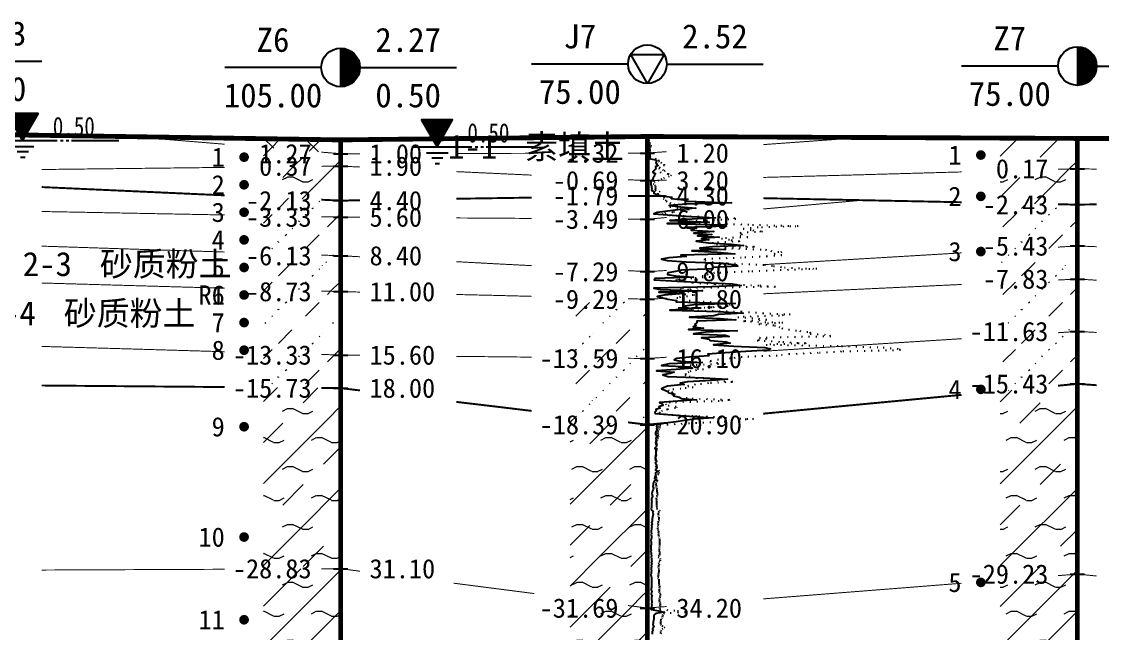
# Model space of a CAD drawing. Extents: x -37 to 3540, y -1485 to 297.
# Drawn here: x 659.1 to 771.1, y 166 to 229.4 of the extents above; entities that cross this region are included whole.
import ezdxf
from ezdxf.enums import TextEntityAlignment as Align

# ---------------------------------------------------------------- set-up
doc = ezdxf.new("R2010")
doc.units = 0
doc.linetypes.add('DOT', pattern=[6.35, 0, -6.35])
doc.layers.get('0').update_dxf_attribs({"linetype": 'CONTINUOUS'})
for name, color, linetype in [('CURVE', 200, 'CONTINUOUS'), ('HOLE', 41, 'CONTINUOUS'), ('SAMPLE', 1, 'CONTINUOUS'), ('STRATUM', 241, 'CONTINUOUS')]:
    doc.layers.add(name, color=color, linetype=linetype)
doc.layers.add('HATCH', color=7, linetype='CONTINUOUS', lineweight=13)
doc.styles.add('ST', font='')
doc.styles.get('ST').set_extended_font_data('SimSun')
pattern_1 = [(45, (468.7487, 0), (-4.24264, 4.24264), [10, 0]), (45, (469.8097, -3.182), (-2.12132, 6.36396), [3, -3])]
pattern_2 = [(45, (468.7487, 0), (-4.24264, 4.24264), [10, 0]), (45, (469.8097, -3.182), (-2.12132, 6.36396), [3, -3]), (26.565, (469.8228, -0.2536), (5.999823, 5.999812), [0.567, -12.849]), (0, (469.256, -0.2536), (0, 6), [0.567, -5.433]), (26.565, (467.1674, 0), (5.999823, 5.999812), [0.567, -12.849]), (0, (467.6745, 0.2536), (0, 6), [0.567, -5.433]), (153.435, (469.2558, -0.2536), (-5.999818, -5e-06), [1.134, -12.2826]), (26.565, (472.8228, 2.7464), (5.999823, 5.999812), [0.567, -12.849]), (0, (472.256, 2.7464), (0, 6), [0.567, -5.433]), (26.565, (470.1674, 3), (5.999823, 5.999812), [0.567, -12.849]), (0, (470.6745, 3.2536), (0, 6), [0.567, -5.433]), (153.435, (472.2558, 2.7464), (-5.999818, -5e-06), [1.134, -12.2826])]
pattern_3 = [(45, (468.7487, 0), (-7e-07, 6.99998), [1.97196, -7.92754]), (45, (471.5615, 2.829), (-7e-07, 6.99998), [1.99367, -7.90583]), (45, (473.816, 5.082), (-7e-07, 6.99998), [1.81361, -8.08588]), (26.5651, (468.7487, 3.5), (7, 7), [0.0965, -15.55598]), (36.8699, (469.4487, 4.2), (7, 7), [0.19775, -34.80225]), (315, (472.2487, 6.976), (6.99998, 1e-06), [0.03305, -9.86644]), (26.5651, (472.2487, 0), (7, 7), [0.14475, -15.50773]), (26.5651, (472.9487, 0.7), (7, 7), [0.10528, -15.5472]), (90, (473.299, 1.05), (-7, -5e-07), [0.02877, -6.97123]), (26.5651, (473.6487, 1.4), (7, 7), [0.09101, -31.21394]), (36.8699, (474.3487, 2.1), (7, 7), [0.11069, -34.88931]), (45, (475.0487, 2.8), (-2e-07, 6.99998), [0.10911, -9.79038]), (315, (475.663, 3.548), (6.99998, 1e-06), [0.03305, -9.86644]), (36.8699, (470.1487, 4.9), (7, 7), [0.10224, -34.89776]), (53.1301, (470.8487, 5.6), (14, 21), [0.13438, -34.86562]), (53.1301, (471.5487, 6.3), (14, 21), [0.12625, -34.87375])]
pattern_4 = [(45, (468.7487, 0), (-2.12132, 2.12132), [10, 0]), (26.565, (469.8228, -0.2536), (5.999823, 5.999812), [0.567, -12.849]), (0, (469.256, -0.2536), (0, 6), [0.567, -5.433]), (26.565, (467.1674, 0), (5.999823, 5.999812), [0.567, -12.849]), (0, (467.6745, 0.2536), (0, 6), [0.567, -5.433]), (153.435, (469.2558, -0.2536), (-5.999818, -5e-06), [1.134, -12.2826]), (26.565, (472.8228, 2.7464), (5.999823, 5.999812), [0.567, -12.849]), (0, (472.256, 2.7464), (0, 6), [0.567, -5.433]), (26.565, (470.1674, 3), (5.999823, 5.999812), [0.567, -12.849]), (0, (470.6745, 3.2536), (0, 6), [0.567, -5.433]), (153.435, (472.2558, 2.7464), (-5.999818, -5e-06), [1.134, -12.2826])]

# ---------------------------------------------------------------- blocks, each defined once
blk = doc.blocks.new('H_sam_hole')
blk.add_line((0, 2), (0, -2))
at = {"const_width": 2}
blk.add_lwpolyline([(0, -1, 0.414214), (1, 0, 0.414214), (0, 1, 1)], format="xyb", dxfattribs=at)
blk.add_circle((0, 0), 2)
blk = doc.blocks.new('H_cpt_hole')
for p, q in [((-1.73, 1), (1.73, 1)), ((0, -2), (-1.73, 1)), ((1.73, 1), (0, -2))]:
    blk.add_line(p, q)
blk.add_circle((0, 0), 2)
blk = doc.blocks.new('SampleSoilUndisturbed')
at = {"const_width": 0.5}
blk.add_lwpolyline([(-0.25, 0, 1), (0.25, 0, 1)], format="xyb", close=True, dxfattribs=at)
blk = doc.blocks.new('Gwl')
blk.add_lwpolyline([(0, 0, 0, 3.22, 0), (0, 2.79, 3.22, 3.22, 0)], format="xyseb")
blk.add_lwpolyline([(0, 0), (1.61, 2.79), (-1.61, 2.79)], close=True)
for points in [[(-2.63, 0), (3.61, 0)], [(3.93, 0), (4.21, 0)], [(4.53, 0), (4.8, 0)], [(5.09, 0), (9.99, 0)], [(-1.09, -0.61), (1.16, -0.61)], [(-0.54, -1.14), (0.61, -1.14)], [(-0.19, -1.74), (0.26, -1.74)]]:
    blk.add_lwpolyline(points)
at = {"style": 'ST', "width": 0.8}
blk.add_attdef('*GWL', (3.14, 0.45), '', height=2, dxfattribs=at)

msp = doc.modelspace()

# ---------------------------------------------------------------- hatches: boundary and pattern name
at = {"layer": 'HATCH'}
h = msp.add_hatch(dxfattribs=at)
h.set_pattern_fill('FZNT', color=32, style=0)
h.set_pattern_definition(pattern_1)
h.paths.add_polyline_path([(768.53, 217.25), (760.53, 217.29), (760.53, 213.89), (768.53, 214.11)])
h.paths.add_polyline_path([(759.32, 212.62), (766.02, 212.62), (766.02, 215.55), (759.32, 215.55)], flags=9)
h = msp.add_hatch(dxfattribs=at)
h.set_pattern_fill('STT', color=50, style=0)
h.set_pattern_definition([(45, (468.7487, 0), (-2.12132, 2.12132), [10, 0]), (135, (468.7487, 0), (-2.12132, -2.12132), [10, 0])])
h.paths.add_polyline_path([(692.19, 217.1), (684.19, 217.22), (684.19, 216.32), (692.19, 215.67)])
h.paths.add_polyline_path([(682.98, 214.18), (689.68, 214.18), (689.68, 217.1), (682.98, 217.1)], flags=9)
h = msp.add_hatch(dxfattribs=at)
h.set_pattern_fill('FZNT', color=32, style=0)
h.set_pattern_definition(pattern_1)
h.paths.add_polyline_path([(692.19, 215.67), (684.19, 216.32), (684.19, 214.29), (692.19, 214.38)])
h.paths.add_polyline_path([(682.98, 212.89), (689.68, 212.89), (689.68, 215.83), (682.98, 215.83)], flags=9)
h.paths.add_polyline_path([(682.98, 214.18), (689.68, 214.18), (689.68, 217.1), (682.98, 217.1)], flags=9)
h = msp.add_hatch(dxfattribs=at)
h.set_pattern_fill('YNFNT', color=251, style=0)
h.set_pattern_definition(pattern_2)
h.paths.add_polyline_path([(692.19, 214.38), (684.19, 214.29), (684.19, 211.17), (692.19, 210.81)])
h.paths.add_polyline_path([(681.55, 209.32), (689.68, 209.32), (689.68, 212.25), (681.55, 212.25)], flags=9)
h.paths.add_polyline_path([(682.98, 212.89), (689.68, 212.89), (689.68, 215.83), (682.98, 215.83)], flags=9)
h = msp.add_hatch(dxfattribs=at)
h.set_pattern_fill('YNFNT', color=251, style=0)
h.set_pattern_definition(pattern_2)
h.paths.add_polyline_path([(768.53, 214.11), (760.53, 213.89), (760.53, 210.56), (768.53, 210.39)])
h.paths.add_polyline_path([(757.89, 208.9), (766.02, 208.9), (766.02, 211.84), (757.89, 211.84)], flags=9)
h.paths.add_polyline_path([(759.32, 212.62), (766.02, 212.62), (766.02, 215.55), (759.32, 215.55)], flags=9)
h = msp.add_hatch(dxfattribs=at)
h.set_pattern_fill('SZFT', color=52, style=0)
h.set_pattern_definition(pattern_3)
h.paths.add_polyline_path([(692.19, 210.81), (684.19, 211.17), (684.19, 209.25), (692.19, 209.1)])
h.paths.add_polyline_path([(681.55, 207.61), (689.68, 207.61), (689.68, 210.54), (681.55, 210.54)], flags=9)
h.paths.add_polyline_path([(681.55, 209.32), (689.68, 209.32), (689.68, 212.25), (681.55, 212.25)], flags=9)
h = msp.add_hatch(dxfattribs=at)
h.set_pattern_fill('SZFT', color=52, style=0)
h.set_pattern_definition(pattern_3)
h.paths.add_polyline_path([(768.53, 210.39), (760.53, 210.56), (760.53, 205.63), (768.53, 206.11)])
h.paths.add_polyline_path([(757.89, 204.62), (766.02, 204.62), (766.02, 207.55), (757.89, 207.55)], flags=9)
h.paths.add_polyline_path([(757.89, 208.9), (766.02, 208.9), (766.02, 211.84), (757.89, 211.84)], flags=9)
h = msp.add_hatch(dxfattribs=at)
h.set_pattern_fill('SZFT', color=52, style=0)
h.set_pattern_definition(pattern_3)
h.paths.add_polyline_path([(692.19, 209.1), (684.19, 209.25), (684.19, 205.35), (692.19, 205.1)])
h.paths.add_polyline_path([(681.55, 203.61), (689.68, 203.61), (689.68, 206.54), (681.55, 206.54)], flags=9)
h.paths.add_polyline_path([(681.55, 207.61), (689.68, 207.61), (689.68, 210.54), (681.55, 210.54)], flags=9)
h = msp.add_hatch(dxfattribs=at)
h.set_pattern_fill('SZFT', color=52, style=0)
h.set_pattern_definition(pattern_3)
h.paths.add_polyline_path([(768.53, 206.11), (760.53, 205.63), (760.53, 202.3), (768.53, 202.68)])
h.paths.add_polyline_path([(757.89, 201.19), (766.02, 201.19), (766.02, 204.12), (757.89, 204.12)], flags=9)
h.paths.add_polyline_path([(757.89, 204.62), (766.02, 204.62), (766.02, 207.55), (757.89, 207.55)], flags=9)
h = msp.add_hatch(dxfattribs=at)
h.set_pattern_fill('SZFT', color=52, style=0)
h.set_pattern_definition(pattern_3)
h.paths.add_polyline_path([(692.19, 205.1), (684.19, 205.35), (684.19, 201.61), (692.19, 201.38)])
h.paths.add_polyline_path([(681.55, 199.89), (689.68, 199.89), (689.68, 202.83), (681.55, 202.83)], flags=9)
h.paths.add_polyline_path([(681.55, 203.61), (689.68, 203.61), (689.68, 206.54), (681.55, 206.54)], flags=9)
h = msp.add_hatch(dxfattribs=at)
h.set_pattern_fill('SZFT', color=52, style=0)
h.set_pattern_definition(pattern_3)
h.paths.add_polyline_path([(768.53, 202.68), (760.53, 202.3), (760.53, 196.75), (768.53, 197.25)])
h.paths.add_polyline_path([(756.46, 195.76), (766.02, 195.76), (766.02, 198.69), (756.46, 198.69)], flags=9)
h.paths.add_polyline_path([(757.89, 201.19), (766.02, 201.19), (766.02, 204.12), (757.89, 204.12)], flags=9)
h = msp.add_hatch(dxfattribs=at)
h.set_pattern_fill('SZFT', color=52, style=0)
h.set_pattern_definition(pattern_3)
h.paths.add_polyline_path([(692.19, 201.38), (684.19, 201.61), (684.19, 195.04), (692.19, 194.81)])
h.paths.add_polyline_path([(680.12, 193.32), (689.68, 193.32), (689.68, 196.25), (680.12, 196.25)], flags=9)
h.paths.add_polyline_path([(681.55, 199.89), (689.68, 199.89), (689.68, 202.83), (681.55, 202.83)], flags=9)
h = msp.add_hatch(dxfattribs=at)
h.set_pattern_fill('SZFT', color=52, style=0)
h.set_pattern_definition(pattern_3)
h.paths.add_polyline_path([(723.98, 200.59), (715.98, 200.79), (715.98, 194.54), (723.98, 194.45)])
h.paths.add_polyline_path([(710.49, 195.46), (726.44, 195.46), (726.44, 200.4), (710.49, 200.4)], flags=9)
h.paths.add_polyline_path([(711.91, 192.96), (721.47, 192.96), (721.47, 195.89), (711.91, 195.89)], flags=9)
h.paths.add_polyline_path([(713.34, 199.1), (721.47, 199.1), (721.47, 202.04), (713.34, 202.04)], flags=9)
h = msp.add_hatch(dxfattribs=at)
h.set_pattern_fill('SZFT', color=52, style=0)
h.set_pattern_definition(pattern_3)
h.paths.add_polyline_path([(768.53, 197.25), (760.53, 196.75), (760.53, 191.06), (768.53, 191.82)])
h.paths.add_polyline_path([(756.46, 190.33), (766.02, 190.33), (766.02, 193.26), (756.46, 193.26)], flags=9)
h.paths.add_polyline_path([(756.46, 195.76), (766.02, 195.76), (766.02, 198.69), (756.46, 198.69)], flags=9)
h = msp.add_hatch(dxfattribs=at)
h.set_pattern_fill('SZFT', color=52, style=0)
h.set_pattern_definition(pattern_3)
h.paths.add_polyline_path([(692.19, 194.81), (684.19, 195.04), (684.19, 191.45), (692.19, 191.38)])
h.paths.add_polyline_path([(680.12, 189.89), (689.68, 189.89), (689.68, 192.83), (680.12, 192.83)], flags=9)
h.paths.add_polyline_path([(680.12, 193.32), (689.68, 193.32), (689.68, 196.25), (680.12, 196.25)], flags=9)
h = msp.add_hatch(dxfattribs=at)
h.set_pattern_fill('SZFT', color=52, style=0)
h.set_pattern_definition(pattern_3)
h.paths.add_polyline_path([(723.98, 194.45), (715.98, 194.54), (715.98, 188.55), (723.98, 187.59)])
h.paths.add_polyline_path([(710.49, 189.93), (726.44, 189.93), (726.44, 194.88), (710.49, 194.88)], flags=9)
h.paths.add_polyline_path([(711.91, 186.1), (721.47, 186.1), (721.47, 189.04), (711.91, 189.04)], flags=9)
h.paths.add_polyline_path([(711.91, 192.96), (721.47, 192.96), (721.47, 195.89), (711.91, 195.89)], flags=9)
h = msp.add_hatch(dxfattribs=at)
h.set_pattern_fill('YNFNT', color=251, style=0)
h.set_pattern_definition(pattern_2)
h.paths.add_polyline_path([(692.19, 191.38), (684.19, 191.45), (684.19, 172.63), (692.19, 172.67)])
h.paths.add_polyline_path([(680.12, 171.18), (689.68, 171.18), (689.68, 174.11), (680.12, 174.11)], flags=9)
h.paths.add_polyline_path([(680.12, 189.89), (689.68, 189.89), (689.68, 192.83), (680.12, 192.83)], flags=9)
h = msp.add_hatch(dxfattribs=at)
h.set_pattern_fill('YNFNT', color=251, style=0)
h.set_pattern_definition(pattern_2)
h.paths.add_polyline_path([(768.53, 191.82), (760.53, 191.06), (760.53, 171.48), (768.53, 172.11)])
h.paths.add_polyline_path([(756.46, 170.62), (766.02, 170.62), (766.02, 173.55), (756.46, 173.55)], flags=9)
h.paths.add_polyline_path([(756.46, 190.33), (766.02, 190.33), (766.02, 193.26), (756.46, 193.26)], flags=9)
h = msp.add_hatch(dxfattribs=at)
h.set_pattern_fill('YNFNT', color=251, style=0)
h.set_pattern_definition(pattern_2)
h.paths.add_polyline_path([(723.98, 187.59), (715.98, 188.55), (715.98, 169.62), (723.98, 168.59)])
h.paths.add_polyline_path([(710.49, 178.21), (737.17, 178.21), (737.17, 183.16), (710.49, 183.16)], flags=9)
h.paths.add_polyline_path([(711.91, 167.1), (721.47, 167.1), (721.47, 170.04), (711.91, 170.04)], flags=9)
h.paths.add_polyline_path([(711.91, 186.1), (721.47, 186.1), (721.47, 189.04), (711.91, 189.04)], flags=9)
h = msp.add_hatch(dxfattribs=at)
h.set_pattern_fill('YNNT', color=251, style=0)
h.set_pattern_definition(pattern_4)
h.paths.add_polyline_path([(692.19, 172.67), (684.19, 172.63), (684.19, 163.71), (692.19, 163.24)])
h.paths.add_polyline_path([(680.12, 161.75), (689.68, 161.75), (689.68, 164.68), (680.12, 164.68)], flags=9)
h.paths.add_polyline_path([(680.12, 171.18), (689.68, 171.18), (689.68, 174.11), (680.12, 174.11)], flags=9)
h = msp.add_hatch(dxfattribs=at)
h.set_pattern_fill('YNNT', color=251, style=0)
h.set_pattern_definition(pattern_4)
h.paths.add_polyline_path([(768.53, 172.11), (760.53, 171.48), (760.53, 163.6), (768.53, 164.11)])
h.paths.add_polyline_path([(756.46, 162.62), (766.02, 162.62), (766.02, 165.55), (756.46, 165.55)], flags=9)
h.paths.add_polyline_path([(756.46, 170.62), (766.02, 170.62), (766.02, 173.55), (756.46, 173.55)], flags=9)
h = msp.add_hatch(dxfattribs=at)
h.set_pattern_fill('YNNT', color=251, style=0)
h.set_pattern_definition(pattern_4)
h.paths.add_polyline_path([(723.98, 168.59), (715.98, 169.62), (715.98, 161.79), (723.98, 161.31)])
h.paths.add_polyline_path([(710.49, 159.15), (726.44, 159.15), (726.44, 164.1), (710.49, 164.1)], flags=9)
h.paths.add_polyline_path([(710.5, 164.49), (730.01, 164.49), (730.01, 169.37), (710.5, 169.37)], flags=9)
h.paths.add_polyline_path([(711.91, 159.82), (721.47, 159.82), (721.47, 162.75), (711.91, 162.75)], flags=24)
h.paths.add_polyline_path([(711.91, 167.1), (721.47, 167.1), (721.47, 170.04), (711.91, 170.04)], flags=9)

# ---------------------------------------------------------------- linework, layer by layer
at = {"layer": 'CURVE', "color": 100, "linetype": 'DOT', "ltscale": 0.1}
msp.add_lwpolyline([(724.01, 217.16), (724.07, 217.02), (724.21, 216.88), (724.19, 216.74), (724.33, 216.59), (724.29, 216.45), (724.25, 216.31), (724.22, 216.17), (724.2, 216.02), (724.24, 215.88), (724.26, 215.74), (724.25, 215.59), (724.24, 215.45), (724.24, 215.31), (724.79, 215.16), (725.14, 215.02), (725.13, 214.88), (725.35, 214.74), (725.71, 214.59), (725.73, 214.45), (725.28, 214.31), (725.18, 214.17), (725.53, 214.02), (725.82, 213.88), (725.31, 213.74), (726.13, 213.59), (726.44, 213.45), (726.25, 213.31), (725.72, 213.16), (725.49, 213.02), (725.17, 212.88), (724.76, 212.74), (724.59, 212.59), (724.73, 212.45), (724.8, 212.31), (724.81, 212.16), (724.8, 212.02), (724.8, 211.88), (725.27, 211.74), (725.06, 211.59), (725.06, 211.45), (725.23, 211.31), (725.7, 211.16), (725.6, 211.02), (725.81, 210.88), (725.93, 210.74), (726.32, 210.59), (726.71, 210.45), (726.9, 210.31), (726.32, 210.17), (727.36, 210.02), (728.32, 209.88), (727.52, 209.74), (726.61, 209.59), (725.53, 209.45), (726.23, 209.31), (729.26, 209.16), (732.91, 209.02), (733.15, 208.88), (729.86, 208.74), (727.14, 208.59), (730.71, 208.45), (734.87, 208.31), (739.59, 208.16), (735.46, 208.02), (733.89, 207.88), (734.92, 207.74), (735.9, 207.59), (733.6, 207.45), (733.82, 207.31), (733.58, 207.17), (734.38, 207.02), (731.67, 206.88), (732.66, 206.74), (733.56, 206.59), (730.69, 206.45), (731.15, 206.31), (733.4, 206.16), (735.09, 206.02), (731.98, 205.88), (736.22, 205.74), (736.76, 205.59), (737.92, 205.45), (737.13, 205.31), (737.9, 205.16), (736.39, 205.02), (733.71, 204.88), (729.83, 204.74), (729.95, 204.59), (730.67, 204.45), (732.28, 204.31), (736.13, 204.16), (737.04, 204.02), (738.17, 203.88), (741.53, 203.74), (737.85, 203.59), (734.53, 203.45), (730.95, 203.31), (730.27, 203.16), (729.66, 203.02), (730.49, 202.88), (728.58, 202.74), (726.9, 202.59), (727.85, 202.45), (728.67, 202.31), (731.01, 202.17), (735.64, 202.02), (737.26, 201.88), (727.4, 201.74), (728.38, 201.59), (729.73, 201.45), (727.69, 201.31), (727.14, 201.17), (728.86, 201.02), (728.14, 200.88), (727.03, 200.74), (727.73, 200.59), (728.3, 200.45), (730.44, 200.31), (731.32, 200.16), (732.57, 200.02), (732.36, 199.88), (730.68, 199.74), (728.09, 199.59), (727.75, 199.45), (733.71, 199.31), (735.93, 199.16), (738.78, 199.02), (737.68, 198.88), (733.35, 198.74), (735.49, 198.59), (736.37, 198.45), (733.94, 198.31), (738, 198.16), (735.52, 198.02), (737.15, 197.88), (737.62, 197.74), (737.92, 197.59), (738.59, 197.45), (739.78, 197.31), (740.81, 197.17), (740.85, 197.02), (742.86, 196.88), (742.99, 196.74), (735.6, 196.59), (736.33, 196.45), (735.35, 196.31), (738.01, 196.17), (740.43, 196.02), (736.3, 195.88), (744.1, 195.74), (748.4, 195.59), (750.08, 195.45), (750.21, 195.31), (744.1, 195.16), (741.69, 195.02), (738.69, 194.88), (737.42, 194.74), (733.79, 194.59), (732.59, 194.45), (731.36, 194.31), (730.46, 194.17), (731.14, 194.02), (732.08, 193.88), (728.52, 193.74), (727.88, 193.59), (728.44, 193.45), (729.79, 193.31), (728.47, 193.16), (728.29, 193.02), (727.94, 192.88), (727.9, 192.74), (728.3, 192.59), (729.07, 192.45), (730.96, 192.31), (731.16, 192.16), (732.83, 192.02), (730.32, 191.88), (728.97, 191.74), (728.17, 191.59), (728.72, 191.45), (727.46, 191.31), (726.16, 191.17), (726.47, 191.02), (726.66, 190.88), (726.51, 190.74), (726.67, 190.59), (727.28, 190.45), (728.63, 190.31), (732.52, 190.16), (731.41, 190.02), (726.33, 189.88), (725.85, 189.74), (726.13, 189.59), (727.01, 189.45), (726.9, 189.31), (726.07, 189.17), (725.51, 189.02), (725.3, 188.88), (725.03, 188.74), (727.12, 188.59), (730.1, 188.45), (732.08, 188.31), (734.96, 188.16), (732.03, 188.02), (732.03, 187.88), (729.06, 187.74), (726.1, 187.59), (725.12, 187.45), (725.3, 187.31), (725.2, 187.16), (725.08, 187.02), (725.04, 186.88), (725.03, 186.74), (725.07, 186.59), (725.14, 186.45), (725.05, 186.31), (725.04, 186.17), (725, 186.02), (724.91, 185.88), (724.89, 185.74), (724.91, 185.59), (725, 185.45), (724.84, 185.31), (724.93, 185.16), (724.94, 185.02), (724.89, 184.88), (724.86, 184.74), (724.86, 184.59), (724.83, 184.45), (724.8, 184.31), (724.79, 184.17), (724.79, 184.02), (724.84, 183.88), (724.8, 183.74), (724.81, 183.59), (724.93, 183.45), (724.87, 183.31), (724.91, 183.16), (724.87, 183.02), (725.14, 182.88), (725.17, 182.74), (725.1, 182.59), (725.12, 182.45), (724.87, 182.31), (724.87, 182.16), (724.88, 182.02), (725, 181.88), (724.98, 181.74), (724.88, 181.59), (724.85, 181.45), (724.87, 181.31), (724.88, 181.17), (724.94, 181.02), (724.96, 180.88), (724.95, 180.74), (724.98, 180.59), (725.01, 180.45), (724.97, 180.31), (724.99, 180.16), (724.89, 180.02), (724.9, 179.88), (724.92, 179.74), (724.92, 179.59), (724.93, 179.45), (724.93, 179.31), (724.94, 179.17), (724.95, 179.02), (724.95, 178.88), (725.27, 178.74), (725.19, 178.59), (725.1, 178.45), (725.08, 178.31), (725.11, 178.16), (725.16, 178.02), (725.18, 177.88), (725.17, 177.74), (725.11, 177.59), (725.07, 177.45), (725.1, 177.31), (725.06, 177.16), (725.06, 177.02), (725.03, 176.88), (725.04, 176.74), (725.12, 176.59), (725.12, 176.45), (725.11, 176.31), (725.14, 176.17), (725.12, 176.02), (725.19, 175.88), (725.24, 175.74), (725.23, 175.59), (725.22, 175.45), (725.22, 175.31), (725.23, 175.16), (725.24, 175.02), (725.19, 174.88), (725.19, 174.74), (725.18, 174.59), (725.24, 174.45), (725.23, 174.31), (725.28, 174.17), (725.21, 174.02), (725.08, 173.88), (725.3, 173.74), (725.29, 173.59), (725.24, 173.45), (725.13, 173.31), (725.19, 173.16), (725.14, 173.02), (725.11, 172.88), (725.14, 172.74), (725.16, 172.59), (725.18, 172.45), (725.18, 172.31), (725.1, 172.16), (725.11, 172.02), (725.12, 171.88), (725.05, 171.74), (725.17, 171.59), (725.15, 171.45), (725.16, 171.31), (725.15, 171.16), (725.17, 171.02), (725.23, 170.88), (725.22, 170.74), (725.19, 170.59), (725.19, 170.45), (725.18, 170.31), (725.23, 170.17), (725.36, 170.02), (725.3, 169.88), (725.26, 169.74), (725.23, 169.59), (725.19, 169.45), (725.21, 169.31), (725.27, 169.17), (725.31, 169.02), (725.3, 168.88), (725.27, 168.74), (725.25, 168.59), (725.27, 168.45), (727.09, 168.31), (727.92, 168.16), (725.72, 168.02), (725.6, 167.88), (725.54, 167.74), (725.49, 167.59), (725.38, 167.45), (725.36, 167.31), (725.33, 167.16), (725.35, 167.02), (725.33, 166.88), (725.49, 166.74), (725.79, 166.59), (725.59, 166.45), (725.42, 166.31), (725.34, 166.16), (725.36, 166.02), (725.33, 165.88)], dxfattribs=at)
at = {"layer": 'CURVE', "color": 30, "linetype": 'Continuous'}
msp.add_lwpolyline([(724.1, 217.16), (724.12, 217.02), (724.1, 216.88), (724.1, 216.74), (724.05, 216.59), (724.09, 216.45), (724.09, 216.31), (724.12, 216.17), (724.11, 216.02), (724.11, 215.88), (724.12, 215.74), (724.11, 215.59), (724.11, 215.45), (724.11, 215.31), (724.12, 215.16), (724.85, 215.02), (724.95, 214.88), (724.84, 214.74), (724.96, 214.59), (725.1, 214.45), (724.81, 214.31), (724.85, 214.17), (724.79, 214.02), (724.66, 213.88), (724.56, 213.74), (724.81, 213.59), (724.71, 213.45), (724.69, 213.31), (724.58, 213.16), (724.55, 213.02), (724.41, 212.88), (724.33, 212.74), (724.33, 212.59), (724.33, 212.45), (724.39, 212.31), (724.4, 212.16), (724.44, 212.02), (724.42, 211.88), (724.68, 211.74), (724.65, 211.59), (724.97, 211.45), (725.41, 211.31), (726.52, 211.16), (726.44, 211.02), (727.74, 210.88), (728.09, 210.74), (732.71, 210.59), (728.02, 210.45), (726.23, 210.31), (727.45, 210.17), (729, 210.02), (727.39, 209.88), (726.34, 209.74), (724.99, 209.59), (724.66, 209.45), (726.55, 209.31), (728.49, 209.16), (731.04, 209.02), (728.62, 208.88), (726.3, 208.74), (730.39, 208.59), (726.03, 208.45), (731.94, 208.31), (732.17, 208.16), (727.91, 208.02), (728.81, 207.88), (728.51, 207.74), (730.88, 207.59), (728.78, 207.45), (730.67, 207.31), (729.17, 207.17), (731.4, 207.02), (729.6, 206.88), (730.36, 206.74), (729.03, 206.59), (730.31, 206.45), (732.65, 206.31), (733.93, 206.16), (730.74, 206.02), (729.42, 205.88), (732.07, 205.74), (728.57, 205.59), (731.21, 205.45), (733.05, 205.31), (727.43, 205.16), (728, 205.02), (726.19, 204.88), (725.45, 204.74), (726.04, 204.59), (728, 204.45), (731.81, 204.31), (733.23, 204.16), (733.35, 204.02), (730.78, 203.88), (730.71, 203.74), (727.5, 203.59), (726.9, 203.45), (726.11, 203.31), (726.05, 203.16), (726.85, 203.02), (728.75, 202.88), (724.75, 202.74), (724.69, 202.59), (727.07, 202.45), (729.87, 202.31), (732.78, 202.17), (733.71, 202.02), (730.67, 201.88), (724.66, 201.74), (725.31, 201.59), (729.68, 201.45), (725.17, 201.31), (727.77, 201.17), (725.72, 201.02), (724.98, 200.88), (725.55, 200.74), (726.1, 200.59), (727.01, 200.45), (726.97, 200.31), (733.07, 200.16), (728.8, 200.02), (727.89, 199.88), (727.93, 199.74), (728.74, 199.59), (726.3, 199.45), (731.34, 199.31), (733.9, 199.16), (731.34, 199.02), (730.87, 198.88), (728.33, 198.74), (731.53, 198.59), (733.13, 198.45), (729.1, 198.31), (729.09, 198.16), (728.91, 198.02), (729.04, 197.88), (728.73, 197.74), (729.78, 197.59), (728.23, 197.45), (733.27, 197.31), (730.03, 197.17), (728.75, 197.02), (732.03, 196.88), (732.44, 196.74), (729.6, 196.59), (730.39, 196.45), (730.47, 196.31), (732.14, 196.17), (732.57, 196.02), (730.84, 195.88), (732.93, 195.74), (736.15, 195.59), (736.75, 195.45), (736.51, 195.31), (734.17, 195.16), (732.04, 195.02), (730.25, 194.88), (730.35, 194.74), (728.35, 194.59), (727, 194.45), (726.77, 194.31), (727.41, 194.17), (729.65, 194.02), (726.22, 193.88), (725.43, 193.74), (728.37, 193.59), (728.64, 193.45), (726.95, 193.31), (724.94, 193.16), (726.76, 193.02), (726.33, 192.88), (725.58, 192.74), (726.11, 192.59), (729.82, 192.45), (732.28, 192.31), (730.63, 192.16), (728.15, 192.02), (727.38, 191.88), (727.78, 191.74), (726.08, 191.59), (725.72, 191.45), (725.45, 191.31), (725.8, 191.17), (726.09, 191.02), (726.21, 190.88), (726.83, 190.74), (726.69, 190.59), (727.26, 190.45), (727.51, 190.31), (729.06, 190.16), (727.12, 190.02), (725.22, 189.88), (725.56, 189.74), (725.57, 189.59), (725.16, 189.45), (725.29, 189.31), (724.86, 189.17), (724.9, 189.02), (724.76, 188.88), (724.78, 188.74), (726.95, 188.59), (728.79, 188.45), (730.81, 188.31), (728.82, 188.16), (727.82, 188.02), (726.95, 187.88), (725.81, 187.74), (724.97, 187.59), (724.92, 187.45), (725.02, 187.31), (724.91, 187.16), (724.99, 187.02), (724.85, 186.88), (724.82, 186.74), (724.81, 186.59), (725.09, 186.45), (724.9, 186.31), (724.86, 186.17), (724.89, 186.02), (724.84, 185.88), (724.82, 185.74), (724.84, 185.59), (724.94, 185.45), (724.9, 185.31), (724.76, 185.16), (724.85, 185.02), (724.86, 184.88), (724.87, 184.74), (724.87, 184.59), (724.89, 184.45), (724.85, 184.31), (724.8, 184.17), (724.84, 184.02), (724.88, 183.88), (724.92, 183.74), (724.82, 183.59), (724.92, 183.45), (724.91, 183.31), (724.97, 183.16), (724.91, 183.02), (724.82, 182.88), (725.01, 182.74), (724.83, 182.59), (724.83, 182.45), (724.81, 182.31), (724.75, 182.16), (724.71, 182.02), (724.85, 181.88), (724.69, 181.74), (724.62, 181.59), (724.58, 181.45), (724.58, 181.31), (724.56, 181.17), (724.61, 181.02), (724.58, 180.88), (724.5, 180.74), (724.47, 180.59), (724.45, 180.45), (724.46, 180.31), (724.51, 180.16), (724.44, 180.02), (724.4, 179.88), (724.41, 179.74), (724.43, 179.59), (724.41, 179.45), (724.39, 179.31), (724.39, 179.17), (724.39, 179.02), (724.36, 178.88), (724.39, 178.74), (724.58, 178.59), (724.54, 178.45), (724.57, 178.31), (724.54, 178.16), (724.51, 178.02), (724.47, 177.88), (724.47, 177.74), (724.46, 177.59), (724.42, 177.45), (724.49, 177.31), (724.41, 177.16), (724.43, 177.02), (724.42, 176.88), (724.39, 176.74), (724.38, 176.59), (724.38, 176.45), (724.39, 176.31), (724.37, 176.17), (724.39, 176.02), (724.4, 175.88), (724.37, 175.74), (724.35, 175.59), (724.37, 175.45), (724.38, 175.31), (724.36, 175.16), (724.32, 175.02), (724.34, 174.88), (724.35, 174.74), (724.37, 174.59), (724.34, 174.45), (724.37, 174.31), (724.36, 174.17), (724.39, 174.02), (724.37, 173.88), (724.39, 173.74), (724.41, 173.59), (724.43, 173.45), (724.37, 173.31), (724.45, 173.16), (724.36, 173.02), (724.39, 172.88), (724.37, 172.74), (724.37, 172.59), (724.39, 172.45), (724.37, 172.31), (724.36, 172.16), (724.33, 172.02), (724.37, 171.88), (724.39, 171.74), (724.39, 171.59), (724.4, 171.45), (724.39, 171.31), (724.42, 171.16), (724.4, 171.02), (724.39, 170.88), (724.39, 170.74), (724.36, 170.59), (724.36, 170.45), (724.44, 170.31), (724.41, 170.17), (724.37, 170.02), (724.48, 169.88), (724.39, 169.74), (724.4, 169.59), (724.4, 169.45), (724.44, 169.31), (724.43, 169.17), (724.4, 169.02), (724.43, 168.88), (724.41, 168.74), (724.39, 168.59), (724.38, 168.45), (725.12, 168.31), (725.76, 168.16), (724.87, 168.02), (724.68, 167.88), (724.65, 167.74), (724.66, 167.59), (724.64, 167.45), (724.6, 167.31), (724.59, 167.16), (724.59, 167.02), (724.54, 166.88), (724.65, 166.74), (724.57, 166.59), (724.5, 166.45), (724.53, 166.31), (724.49, 166.16), (724.47, 166.02), (724.49, 165.88)], dxfattribs=at)
at = {"layer": 'HOLE', "linetype": 'Continuous'}
for points in [[(651.23, 225.26), (661.23, 225.26)], [(690.19, 224.6), (680.19, 224.6)], [(694.19, 224.6), (704.19, 224.6)], [(721.98, 224.95), (711.98, 224.95)], [(725.98, 224.95), (735.98, 224.95)], [(766.53, 224.75), (756.53, 224.75)], [(770.53, 224.75), (780.53, 224.75)], [(691.44, 215.67), (692.94, 215.67)], [(723.23, 215.74), (724.73, 215.74)], [(691.44, 214.38), (692.94, 214.38)], [(767.78, 214.11), (769.28, 214.11)], [(723.23, 212.88), (724.73, 212.88)], [(691.44, 210.81), (692.94, 210.81)], [(723.23, 211.31), (724.73, 211.31)], [(767.78, 210.39), (769.28, 210.39)], [(691.44, 209.1), (692.94, 209.1)], [(723.23, 208.88), (724.73, 208.88)], [(767.78, 206.11), (769.28, 206.11)], [(691.44, 205.1), (692.94, 205.1)], [(723.23, 203.45), (724.73, 203.45)], [(767.78, 202.68), (769.28, 202.68)], [(691.44, 201.38), (692.94, 201.38)], [(723.23, 200.59), (724.73, 200.59)], [(767.78, 197.25), (769.28, 197.25)], [(691.44, 194.81), (692.94, 194.81)], [(723.23, 194.45), (724.73, 194.45)], [(767.78, 191.82), (769.28, 191.82)], [(691.44, 191.38), (692.94, 191.38)], [(723.23, 187.59), (724.73, 187.59)], [(691.44, 172.67), (692.94, 172.67)], [(767.78, 172.11), (769.28, 172.11)], [(723.23, 168.59), (724.73, 168.59)]]:
    msp.add_lwpolyline(points, dxfattribs=at)
at = {"layer": 'HOLE', "linetype": 'Continuous', "const_width": 0.5}
for points in [[(692.19, 217.1), (692.19, 67.1)], [(723.98, 217.45), (723.98, 111.61)], [(768.53, 217.25), (768.53, 110.11)]]:
    msp.add_lwpolyline(points, dxfattribs=at)
at = {"layer": 'STRATUM', "linetype": 'Continuous'}
for points, const_width in [([(607.88, 217.76), (649.23, 217.76), (692.19, 217.1), (723.98, 217.45), (768.53, 217.25), (813.62, 217.2), (833.62, 217.2)], 0.5), ([(670.71, 217.43), (680.19, 216.65)], 0.1), ([(735.98, 216.61), (746.26, 217.35)], 0.1), ([(690.19, 215.83), (692.19, 215.67), (694.19, 215.67)], 0.1), ([(704.19, 215.69), (708.08, 215.7), (711.98, 215.71)], 0.1), ([(721.98, 215.73), (723.98, 215.74), (725.98, 215.88)], 0.1), ([(661.23, 214.03), (670.71, 214.14), (680.19, 214.25)], 0.1), ([(690.19, 214.36), (692.19, 214.38), (694.19, 214.29)], 0.1), ([(766.53, 214.05), (768.53, 214.11), (770.53, 214.07)], 0.1), ([(704.19, 213.81), (708.08, 213.63), (711.98, 213.45)], 0.1), ([(721.98, 212.97), (723.98, 212.88), (725.98, 212.93)], 0.1), ([(735.98, 213.21), (746.26, 213.49), (756.53, 213.78)], 0.1), ([(661.23, 212.21), (670.71, 211.78), (680.19, 211.35)], 0.2), ([(690.19, 210.9), (692.19, 210.81), (694.19, 210.84)], 0.2), ([(704.19, 211), (708.08, 211.06), (711.98, 211.12)], 0.2), ([(721.98, 211.28), (723.98, 211.31), (725.98, 211.27)], 0.2), ([(735.98, 211.06), (746.26, 210.85), (756.53, 210.64)], 0.2), ([(735.98, 209.94), (746.26, 210.85)], 0.1), ([(766.53, 210.43), (768.53, 210.39), (770.53, 210.42)], 0.2), ([(661.23, 209.68), (670.71, 209.5), (680.19, 209.32)], 0.1), ([(690.19, 209.13), (692.19, 209.1), (694.19, 209.08)], 0.1), ([(704.19, 209.01), (708.08, 208.99), (711.98, 208.96)], 0.1), ([(721.98, 208.89), (723.98, 208.88), (725.98, 209.06)], 0.1), ([(661.23, 206.09), (670.71, 205.78), (680.19, 205.48)], 0.1), ([(766.53, 205.99), (768.53, 206.11), (770.53, 206.03)], 0.1), ([(690.19, 205.16), (692.19, 205.1), (694.19, 204.99)], 0.1), ([(735.98, 204.17), (746.26, 204.78), (756.53, 205.39)], 0.1), ([(704.19, 204.48), (708.08, 204.27), (711.98, 204.07)], 0.1), ([(721.98, 203.55), (723.98, 203.45), (725.98, 203.57)], 0.1), ([(766.53, 202.58), (768.53, 202.68), (770.53, 202.56)], 0.1), ([(661.23, 202.27), (670.71, 202), (680.19, 201.73)], 0.1), ([(735.98, 201.15), (746.26, 201.64), (756.53, 202.12)], 0.1), ([(690.19, 201.44), (692.19, 201.38), (694.19, 201.33)], 0.1), ([(704.19, 201.08), (708.08, 200.99), (711.98, 200.89)], 0.1), ([(721.98, 200.64), (723.98, 200.59), (725.98, 200.69)], 0.1), ([(766.53, 197.12), (768.53, 197.25), (770.53, 197.15)], 0.1), ([(735.98, 195.2), (746.26, 195.85), (756.53, 196.5)], 0.1), ([(661.23, 195.7), (670.71, 195.43), (680.19, 195.15)], 0.1), ([(690.19, 194.87), (692.19, 194.81), (694.19, 194.79)], 0.1), ([(704.19, 194.67), (708.08, 194.63), (711.98, 194.59)], 0.1), ([(721.98, 194.47), (723.98, 194.45), (725.98, 194.58)], 0.1), ([(661.23, 191.65), (670.71, 191.57), (680.19, 191.49)], 0.2), ([(690.19, 191.4), (692.19, 191.38), (694.19, 191.14)], 0.2), ([(766.53, 191.63), (768.53, 191.82), (770.53, 191.68)], 0.2), ([(735.98, 188.73), (746.26, 189.71), (756.53, 190.68)], 0.2), ([(704.19, 189.95), (708.08, 189.49), (711.98, 189.02)], 0.2), ([(721.98, 187.83), (723.98, 187.59), (725.98, 187.78)], 0.2), ([(661.23, 172.53), (670.71, 172.57), (680.19, 172.61)], 0.1), ([(690.19, 172.66), (692.19, 172.67), (694.19, 172.41)], 0.1), ([(766.53, 171.95), (768.53, 172.11), (770.53, 171.91)], 0.1), ([(703.89, 171.17), (708.08, 170.63), (712.27, 170.09)], 0.1), ([(735.98, 169.54), (746.26, 170.35), (756.53, 171.16)], 0.1), ([(721.98, 168.85), (723.98, 168.59), (725.98, 168.75)], 0.1)]:
    msp.add_lwpolyline(points, dxfattribs=dict(at, const_width=const_width))

# ---------------------------------------------------------------- block references
at = {"layer": 'CURVE'}
for p in [(659.23, 217.04), (702.19, 216.38)]:
    msp.add_blockref('Gwl', p, dxfattribs=at).add_auto_attribs({'*GWL': '0.50'})
at = {"layer": 'HOLE'}
for name, p in [('H_sam_hole', (692.19, 224.6)), ('H_cpt_hole', (723.98, 224.95)), ('H_sam_hole', (768.53, 224.75))]:
    msp.add_blockref(name, p, dxfattribs=at)
at = {"layer": 'SAMPLE'}
for p in [(682.19, 215.31), (758.53, 215.53), (682.19, 212.45), (758.53, 211.25), (682.19, 209.6), (682.19, 206.74), (758.53, 205.53), (682.19, 203.88), (682.19, 201.03), (682.19, 201.03), (682.19, 198.17), (682.19, 195.31), (758.53, 191.25), (682.19, 187.38), (682.19, 175.95), (758.53, 171.25), (682.19, 167.38)]:
    msp.add_blockref('SampleSoilUndisturbed', p, dxfattribs=at)

# ---------------------------------------------------------------- texts
at = {"layer": 'HOLE', "style": 'ST'}
for s, p in [('2.73', (656.23, 228.13)), ('Z6', (685.19, 227.47)), ('2.27', (699.19, 227.47)), ('J7', (716.98, 227.83)), ('2.52', (730.98, 227.83)), ('Z7', (761.53, 227.62)), ('0.50', (656.23, 222.38)), ('105.00', (685.19, 221.72)), ('0.50', (699.19, 221.72)), ('75.00', (716.98, 222.08)), ('75.00', (761.53, 221.87))]:
    msp.add_text(s, height=2.5, dxfattribs=at).set_placement(p, align=Align.MIDDLE_CENTER)
for s, p in [('1.27', (689.19, 215.67)), ('1.32', (720.98, 215.74)), ('0.37', (689.19, 214.38)), ('0.17', (765.53, 214.11)), ('-0.69', (720.98, 212.88)), ('-2.13', (689.19, 210.81)), ('-1.79', (720.98, 211.31)), ('-2.43', (765.53, 210.39)), ('-3.33', (689.19, 209.1)), ('-3.49', (720.98, 208.88)), ('-6.13', (689.19, 205.1)), ('-5.43', (765.53, 206.11)), ('-7.29', (720.98, 203.45)), ('-7.83', (765.53, 202.68)), ('-8.73', (689.19, 201.38)), ('-9.29', (720.98, 200.59)), ('-11.63', (765.53, 197.25)), ('-13.33', (689.19, 194.81)), ('-13.59', (720.98, 194.45)), ('-15.43', (765.53, 191.82)), ('-15.73', (689.19, 191.38)), ('-18.39', (720.98, 187.59)), ('-28.83', (689.19, 172.67)), ('-29.23', (765.53, 172.11)), ('-31.69', (720.98, 168.59))]:
    msp.add_text(s, height=2, dxfattribs=at).set_placement(p, align=Align.MIDDLE_RIGHT)
for s, p in [('1.00', (695.19, 215.67)), ('1.20', (726.98, 215.74)), ('1.90', (695.19, 214.38)), ('3.20', (726.98, 212.88)), ('4.40', (695.19, 210.81)), ('4.30', (726.98, 211.31)), ('5.60', (695.19, 209.1)), ('6.00', (726.98, 208.88)), ('8.40', (695.19, 205.1)), ('9.80', (726.98, 203.45)), ('11.00', (695.19, 201.38)), ('11.80', (726.98, 200.59)), ('15.60', (695.19, 194.81)), ('16.10', (726.98, 194.45)), ('18.00', (695.19, 191.38)), ('20.90', (726.98, 187.59)), ('31.10', (695.19, 172.67)), ('34.20', (726.98, 168.59))]:
    msp.add_text(s, height=2, dxfattribs=at).set_placement(p, align=Align.MIDDLE_LEFT)
at = {"layer": 'SAMPLE', "style": 'ST'}
for s, p in [('1', (680.19, 215.31)), ('1', (756.53, 215.53)), ('2', (680.19, 212.45)), ('2', (756.53, 211.25)), ('3', (680.19, 209.6)), ('4', (680.19, 206.74)), ('3', (756.53, 205.53)), ('5', (680.19, 203.88)), ('R1', (680.19, 201.03)), ('6', (680.19, 201.03)), ('7', (680.19, 198.17)), ('8', (680.19, 195.31)), ('4', (756.53, 191.25)), ('9', (680.19, 187.38)), ('10', (680.19, 175.95)), ('5', (756.53, 171.25)), ('11', (680.19, 167.38))]:
    msp.add_text(s, height=2, dxfattribs=at).set_placement(p, align=Align.MIDDLE_RIGHT)
at = {"layer": 'STRATUM', "style": 'ST'}
for s, p in [('1-1', (703.32, 216.39)), ('素填土', (711.32, 216.39)), ('2-3', (659.25, 204.24)), ('砂质粉土', (667.25, 204.24)), ('砂质粉土', (663.51, 199.13)), ('2-4', (655.51, 199.13))]:
    msp.add_text(s, height=2.5, dxfattribs=at).set_placement(p, align=Align.MIDDLE_LEFT)

doc.saveas('drawing.dxf')
